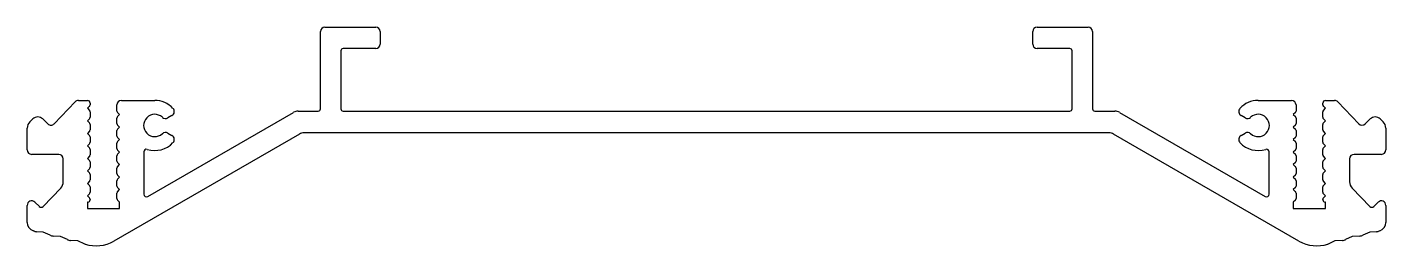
# Model space of a CAD drawing. Extents: x 1251 to 1403, y 845 to 869.
import ezdxf

# ---------------------------------------------------------------- set-up
doc = ezdxf.new("R2010")
doc.units = 0
doc.layers.get('0').update_dxf_attribs({"linetype": 'CONTINUOUS'})

msp = doc.modelspace()

# ---------------------------------------------------------------- linework, layer by layer
for p, q in [((1283.86, 860.2), (1283.86, 868.85)), ((1284.36, 869.35), (1290.06, 869.35)), ((1290.56, 868.85), (1290.56, 867.45)), ((1363.55, 867.45), (1363.55, 868.85)), ((1364.05, 869.35), (1369.75, 869.35)), ((1370.25, 868.85), (1370.25, 860.2)), ((1286.16, 866.7), (1286.16, 860.2)), ((1290.06, 866.95), (1286.41, 866.95)), ((1367.7, 866.95), (1364.05, 866.95)), ((1367.95, 860.2), (1367.95, 866.7)), ((1254.08, 858.54), (1256.43, 860.98)), ((1256.79, 861.14), (1257.8, 861.14)), ((1258.03, 860.49), (1257.8, 860.26)), ((1258.1, 860.84), (1258.1, 860.66)), ((1261.1, 859.96), (1261.1, 860.64)), ((1261.6, 861.14), (1265.33, 861.14)), ((1388.78, 861.14), (1392.51, 861.14)), ((1393.01, 860.64), (1393.01, 859.96)), ((1396.01, 860.66), (1396.01, 860.84)), ((1396.31, 860.26), (1396.09, 860.49)), ((1396.31, 861.14), (1397.32, 861.14)), ((1397.68, 860.98), (1400.04, 858.54)), ((1251.36, 858.76), (1251.69, 859.07)), ((1252.8, 859.07), (1253.37, 858.52)), ((1257.8, 860.26), (1258.03, 860.03)), ((1258.03, 859.09), (1257.8, 858.86)), ((1257.8, 858.86), (1258.03, 858.63)), ((1258.1, 859.86), (1258.1, 859.26)), ((1261.1, 858.56), (1261.1, 859.16)), ((1261.4, 859.56), (1261.17, 859.79)), ((1261.17, 859.33), (1261.4, 859.56)), ((1264.55, 850.39), (1280.87, 859.81)), ((1267.26, 859.45), (1266.8, 859.18)), ((1281.37, 859.95), (1283.61, 859.95)), ((1286.41, 859.95), (1367.7, 859.95)), ((1370.5, 859.95), (1372.75, 859.95)), ((1373.25, 859.81), (1389.56, 850.39)), ((1387.32, 859.18), (1386.86, 859.45)), ((1392.94, 859.79), (1392.71, 859.56)), ((1392.71, 859.56), (1392.94, 859.33)), ((1393.01, 859.16), (1393.01, 858.56)), ((1396.01, 859.26), (1396.01, 859.86)), ((1396.09, 860.03), (1396.31, 860.26)), ((1396.31, 858.86), (1396.09, 859.09)), ((1396.09, 858.63), (1396.31, 858.86)), ((1400.75, 858.52), (1401.32, 859.07)), ((1402.43, 859.07), (1402.75, 858.76)), ((1251.06, 855.61), (1251.06, 858.04)), ((1258.03, 857.69), (1257.8, 857.46)), ((1257.8, 857.46), (1258.03, 857.23)), ((1258.1, 858.46), (1258.1, 857.86)), ((1281.52, 857.38), (1260.77, 845.4)), ((1261.1, 857.16), (1261.1, 857.76)), ((1261.4, 858.16), (1261.17, 858.39)), ((1261.17, 857.93), (1261.4, 858.16)), ((1266.8, 857.49), (1267.26, 857.23)), ((1372.09, 857.52), (1282.02, 857.52)), ((1393.34, 845.4), (1372.59, 857.38)), ((1386.86, 857.23), (1387.32, 857.49)), ((1392.94, 858.39), (1392.71, 858.16)), ((1392.71, 858.16), (1392.94, 857.93)), ((1393.01, 857.76), (1393.01, 857.16)), ((1396.01, 857.86), (1396.01, 858.46)), ((1396.31, 857.46), (1396.09, 857.69)), ((1396.09, 857.23), (1396.31, 857.46)), ((1403.06, 858.04), (1403.06, 855.61)), ((1258.03, 856.29), (1257.8, 856.06)), ((1257.8, 856.06), (1258.03, 855.83)), ((1258.1, 857.06), (1258.1, 856.46)), ((1261.1, 855.76), (1261.1, 856.36)), ((1261.4, 856.76), (1261.17, 856.99)), ((1261.17, 856.53), (1261.4, 856.76)), ((1392.94, 856.99), (1392.71, 856.76)), ((1392.71, 856.76), (1392.94, 856.53)), ((1393.01, 856.36), (1393.01, 855.76)), ((1396.01, 856.46), (1396.01, 857.06)), ((1396.31, 856.06), (1396.09, 856.29)), ((1396.09, 855.83), (1396.31, 856.06)), ((1254.6, 855.11), (1251.56, 855.11)), ((1255.1, 852.03), (1255.1, 854.61)), ((1258.03, 854.89), (1257.8, 854.66)), ((1257.8, 854.66), (1258.03, 854.43)), ((1258.1, 855.66), (1258.1, 855.06)), ((1258.1, 854.26), (1258.1, 853.66)), ((1261.1, 854.36), (1261.1, 854.96)), ((1261.4, 855.36), (1261.17, 855.59)), ((1261.17, 855.13), (1261.4, 855.36)), ((1264.1, 855.38), (1264.1, 850.65)), ((1390.01, 850.65), (1390.01, 855.38)), ((1392.94, 855.59), (1392.71, 855.36)), ((1392.71, 855.36), (1392.94, 855.13)), ((1393.01, 854.96), (1393.01, 854.36)), ((1396.01, 855.06), (1396.01, 855.66)), ((1396.01, 853.66), (1396.01, 854.26)), ((1396.31, 854.66), (1396.09, 854.89)), ((1396.09, 854.43), (1396.31, 854.66)), ((1399.01, 854.61), (1399.01, 852.03)), ((1402.56, 855.11), (1399.51, 855.11)), ((1258.03, 853.49), (1257.8, 853.26)), ((1257.8, 853.26), (1258.03, 853.03)), ((1258.1, 852.86), (1258.1, 852.26)), ((1261.1, 852.96), (1261.1, 853.56)), ((1261.4, 853.96), (1261.17, 854.19)), ((1261.17, 853.73), (1261.4, 853.96)), ((1261.4, 852.56), (1261.17, 852.79)), ((1392.94, 854.19), (1392.71, 853.96)), ((1392.71, 853.96), (1392.94, 853.73)), ((1392.94, 852.79), (1392.71, 852.56)), ((1393.01, 853.56), (1393.01, 852.96)), ((1396.01, 852.26), (1396.01, 852.86)), ((1396.31, 853.26), (1396.09, 853.49)), ((1396.09, 853.03), (1396.31, 853.26)), ((1252.84, 849.28), (1254.82, 851.34)), ((1258.03, 852.09), (1257.8, 851.86)), ((1257.8, 851.86), (1258.03, 851.63)), ((1258.1, 851.46), (1258.1, 850.86)), ((1261.1, 851.56), (1261.1, 852.16)), ((1261.17, 852.33), (1261.4, 852.56)), ((1261.4, 851.16), (1261.17, 851.39)), ((1392.71, 852.56), (1392.94, 852.33)), ((1392.94, 851.39), (1392.71, 851.16)), ((1393.01, 852.16), (1393.01, 851.56)), ((1396.01, 850.86), (1396.01, 851.46)), ((1396.31, 851.86), (1396.09, 852.09)), ((1396.09, 851.63), (1396.31, 851.86)), ((1399.29, 851.34), (1401.27, 849.28)), ((1251.9, 849.76), (1252.42, 849.27)), ((1258.03, 850.69), (1257.8, 850.46)), ((1257.8, 850.46), (1258.03, 850.23)), ((1257.85, 849.76), (1257.8, 849.76)), ((1257.8, 849.76), (1257.8, 849.04)), ((1258.1, 850.06), (1258.1, 850.01)), ((1261.1, 850.16), (1261.1, 850.76)), ((1261.17, 850.93), (1261.4, 851.16)), ((1261.4, 849.76), (1261.17, 849.99)), ((1261.4, 849.04), (1261.4, 849.76)), ((1392.71, 851.16), (1392.94, 850.93)), ((1392.94, 849.99), (1392.71, 849.76)), ((1392.71, 849.76), (1392.71, 849.04)), ((1393.01, 850.76), (1393.01, 850.16)), ((1396.01, 850.01), (1396.01, 850.06)), ((1396.31, 850.46), (1396.09, 850.69)), ((1396.09, 850.23), (1396.31, 850.46)), ((1396.31, 849.76), (1396.26, 849.76)), ((1396.31, 849.04), (1396.31, 849.76)), ((1401.7, 849.27), (1402.21, 849.76)), ((1251.06, 847.49), (1251.06, 849.4)), ((1257.8, 849.04), (1261.4, 849.04)), ((1392.71, 849.04), (1396.31, 849.04)), ((1403.06, 849.4), (1403.06, 847.49)), ((1251.91, 846.49), (1251.75, 846.54)), ((1252.86, 846.39), (1252.15, 846.44)), ((1253.63, 846.05), (1252.86, 846.39)), ((1254.8, 845.9), (1253.97, 845.96)), ((1255.57, 845.56), (1254.8, 845.9)), ((1256.74, 845.42), (1255.91, 845.48)), ((1257.51, 845.07), (1256.74, 845.42)), ((1397.37, 845.42), (1396.61, 845.07)), ((1398.21, 845.48), (1397.37, 845.42)), ((1399.31, 845.9), (1398.55, 845.56)), ((1400.15, 845.96), (1399.31, 845.9)), ((1401.25, 846.39), (1400.49, 846.05)), ((1401.97, 846.44), (1401.25, 846.39)), ((1402.37, 846.54), (1402.2, 846.49)), ((1257.53, 845.07), (1257.51, 845.07)), ((1396.61, 845.07), (1396.58, 845.07))]:
    msp.add_line(p, q)
for centre, radius, start, end in [((1284.36, 868.85), 0.5, 90, 180), ((1290.06, 868.85), 0.5, 0, 90), ((1364.05, 868.85), 0.5, 90, 180), ((1369.75, 868.85), 0.5, 0, 90), ((1286.41, 866.7), 0.25, 90, 180), ((1290.06, 867.45), 0.5, 270, 0), ((1364.05, 867.45), 0.5, 180, 270), ((1367.7, 866.7), 0.25, 0, 90), ((1256.79, 860.64), 0.5, 90, 136.0989), ((1257.8, 860.84), 0.3, 0, 90), ((1257.85, 860.66), 0.25, 315, 0), ((1261.6, 860.64), 0.5, 90, 180), ((1265.33, 858.34), 2.8, 43.1835, 90), ((1388.78, 858.34), 2.8, 90, 136.8165), ((1392.51, 860.64), 0.5, 0, 90), ((1396.31, 860.84), 0.3, 90, 180), ((1396.26, 860.66), 0.25, 180, 225), ((1397.32, 860.64), 0.5, 43.9011, 90), ((1252.24, 858.5), 0.8, 46.0989, 133.9011), ((1257.85, 859.86), 0.25, 0, 45), ((1257.85, 859.26), 0.25, 315, 360), ((1261.35, 859.96), 0.25, 180, 225), ((1261.35, 859.16), 0.25, 135, 180), ((1265.33, 858.34), 1.25, 47.0847, 312.9153), ((1266.54, 859.63), 0.52, 227.0847, 300), ((1267, 859.9), 0.52, 300, 43.1835), ((1281.37, 858.95), 1, 90, 120), ((1283.61, 860.2), 0.25, 270, 0), ((1286.41, 860.2), 0.25, 180, 270), ((1367.7, 860.2), 0.25, 270, 0), ((1370.5, 860.2), 0.25, 180, 270), ((1372.75, 858.95), 1, 60, 90), ((1387.12, 859.9), 0.52, 136.8165, 240), ((1387.58, 859.63), 0.52, 240, 312.9153), ((1388.78, 858.34), 1.25, 227.0847, 132.9153), ((1392.76, 859.96), 0.25, 315, 0), ((1392.76, 859.16), 0.25, 360, 45), ((1396.26, 859.86), 0.25, 135, 180), ((1396.26, 859.26), 0.25, 180, 225), ((1401.87, 858.5), 0.8, 46.0989, 133.9011), ((1252.06, 858.04), 1, 133.9011, 180), ((1253.72, 858.88), 0.5, 226.0989, 316.0989), ((1257.85, 858.46), 0.25, 0, 45), ((1257.85, 857.86), 0.25, 315, 360), ((1261.35, 858.56), 0.25, 180, 225), ((1261.35, 857.76), 0.25, 135, 180), ((1266.54, 857.04), 0.52, 60, 132.9153), ((1282.02, 856.52), 1, 90, 120), ((1372.09, 856.52), 1, 60, 90), ((1387.58, 857.04), 0.52, 47.0847, 120), ((1392.76, 858.56), 0.25, 315, 360), ((1392.76, 857.76), 0.25, 0, 45), ((1396.26, 858.46), 0.25, 135, 180), ((1396.26, 857.86), 0.25, 180, 225), ((1400.4, 858.88), 0.5, 223.9011, 313.9011), ((1402.06, 858.04), 1, 360, 46.0989), ((1257.85, 857.06), 0.25, 0, 45), ((1257.85, 856.46), 0.25, 315, 0), ((1257.85, 855.66), 0.25, 0, 45), ((1261.35, 857.16), 0.25, 180, 225), ((1261.35, 856.36), 0.25, 135, 180), ((1261.35, 855.76), 0.25, 180, 225), ((1265.33, 858.34), 2.8, 252.5123, 316.8165), ((1267, 856.78), 0.52, 316.8165, 60), ((1387.12, 856.78), 0.52, 120, 223.1835), ((1388.78, 858.34), 2.8, 223.1835, 287.4877), ((1392.76, 857.16), 0.25, 315, 360), ((1392.76, 856.36), 0.25, 360, 45), ((1392.76, 855.76), 0.25, 315, 0), ((1396.26, 857.06), 0.25, 135, 180), ((1396.26, 856.46), 0.25, 180, 225), ((1396.26, 855.66), 0.25, 135, 180), ((1251.56, 855.61), 0.5, 180, 270), ((1254.6, 854.61), 0.5, 0, 90), ((1257.85, 855.06), 0.25, 315, 360), ((1257.85, 854.26), 0.25, 0, 45), ((1261.35, 854.96), 0.25, 135, 180), ((1261.35, 854.36), 0.25, 180, 225), ((1264.4, 855.38), 0.3, 72.5123, 180), ((1389.71, 855.38), 0.3, 0, 107.4877), ((1392.76, 854.96), 0.25, 360, 45), ((1392.76, 854.36), 0.25, 315, 360), ((1396.26, 855.06), 0.25, 180, 225), ((1396.26, 854.26), 0.25, 135, 180), ((1399.51, 854.61), 0.5, 90, 180), ((1402.56, 855.61), 0.5, 270, 0), ((1257.85, 853.66), 0.25, 315, 0), ((1257.85, 852.86), 0.25, 0, 45), ((1261.35, 853.56), 0.25, 135, 180), ((1261.35, 852.96), 0.25, 180, 225), ((1392.76, 853.56), 0.25, 0, 45), ((1392.76, 852.96), 0.25, 315, 0), ((1396.26, 853.66), 0.25, 180, 225), ((1396.26, 852.86), 0.25, 135, 180), ((1254.1, 852.03), 1, 316.0989, 0), ((1257.85, 852.26), 0.25, 315, 0), ((1257.85, 851.46), 0.25, 0, 45), ((1261.35, 852.16), 0.25, 135, 180), ((1261.35, 851.56), 0.25, 180, 225), ((1392.76, 852.16), 0.25, 0, 45), ((1392.76, 851.56), 0.25, 315, 0), ((1396.26, 852.26), 0.25, 180, 225), ((1396.26, 851.46), 0.25, 135, 180), ((1400.01, 852.03), 1, 180, 223.9011), ((1251.56, 849.4), 0.5, 46.0989, 180), ((1257.85, 850.01), 0.25, 270, 0), ((1257.85, 850.86), 0.25, 315, 0), ((1257.85, 850.06), 0.25, 0, 45), ((1261.35, 850.76), 0.25, 135, 180), ((1261.35, 850.16), 0.25, 180, 225), ((1264.4, 850.65), 0.3, 180, 300), ((1389.71, 850.65), 0.3, 240, 0), ((1392.76, 850.76), 0.25, 0, 45), ((1392.76, 850.16), 0.25, 315, 0), ((1396.26, 850.86), 0.25, 180, 225), ((1396.26, 850.06), 0.25, 135, 180), ((1396.26, 850.01), 0.25, 180, 270), ((1402.56, 849.4), 0.5, 0, 133.9011), ((1252.62, 849.49), 0.3, 226.0989, 316.0989), ((1401.49, 849.49), 0.3, 223.9011, 313.9011), ((1252.06, 847.49), 1, 180, 251.9289), ((1402.06, 847.49), 1, 288.0711, 0), ((1252.22, 847.44), 1, 251.9289, 265.8844), ((1254.04, 846.96), 1, 245.8844, 265.8844), ((1255.98, 846.47), 1, 245.8844, 265.8844), ((1258.77, 848.87), 4, 251.9289, 300), ((1395.34, 848.87), 4, 240, 288.0711), ((1398.14, 846.47), 1, 274.1156, 294.1156), ((1400.08, 846.96), 1, 274.1156, 294.1156), ((1401.89, 847.44), 1, 274.1156, 288.0711)]:
    msp.add_arc(centre, radius, start, end)

doc.saveas('drawing.dxf')
